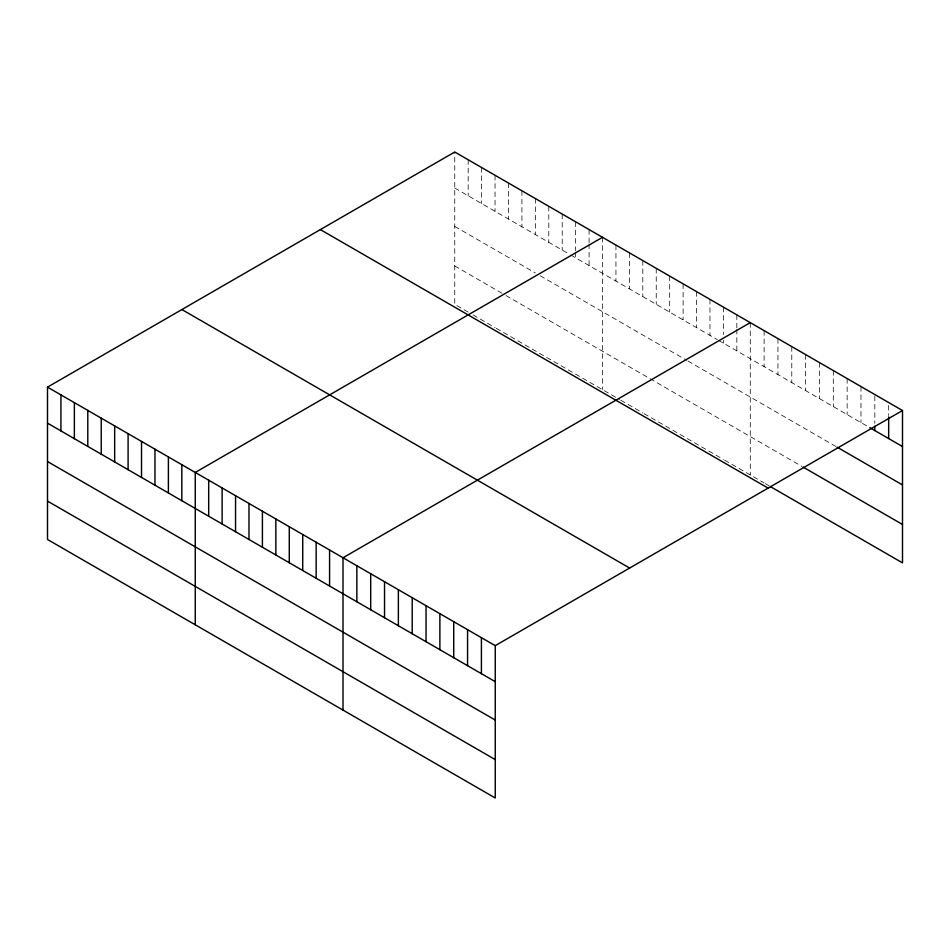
<?xml version="1.0" encoding="UTF-8"?>
<svg xmlns="http://www.w3.org/2000/svg" width="950" height="950" viewBox="0 0 950 950"><rect width="100%" height="100%" fill="white"/><g stroke="black" fill="none" stroke-linecap="round" stroke-linejoin="round"><path stroke-width="0.71" stroke-dasharray="4.75 3.56" d="M454.753 188.029L569.537 254.303M570.76 255.004L717.297 339.613M718.521 340.314L868.526 426.93M454.753 226.421L535.349 272.947M540.229 275.773L686.767 360.371M687.99 361.071L835.822 446.429M454.753 265.964L504.818 294.868M506.041 295.581L801.847 466.367M468.184 312.111L454.753 304.356L454.753 152.012M473.064 314.925L495.045 327.619M496.268 328.32L619.602 399.534M620.825 400.235L642.806 412.929M644.029 413.63L723.401 459.456M724.624 460.156L764.109 482.956M765.367 483.681L769.144 485.866M888.666 405.412L888.666 415.494M874.819 395.984L874.819 423.356M860.985 386.555L860.985 422.572M847.139 378.563L847.139 414.58M833.304 370.571L833.304 406.588M819.458 362.579L819.458 398.596M805.624 354.588L805.624 390.604M791.789 346.596L791.789 382.613M777.943 338.616L777.943 374.621M764.109 330.624L764.109 366.641M750.262 322.632L750.262 474.964M736.832 314.878L736.832 327.845M736.832 329.282L736.832 350.894M723.401 307.123L723.401 334.495M723.401 340.254L723.401 343.14M709.971 299.369L709.971 335.386M696.54 291.614L696.54 327.619M683.109 283.86L683.109 319.865M669.667 276.094L669.667 312.111M656.236 268.339L656.236 304.356M642.806 260.585L642.806 296.602M629.375 252.831L629.375 288.848M615.944 245.076L615.944 281.093M602.514 237.322L602.514 389.654M589.071 229.567L589.071 242.535M589.071 243.972L589.071 265.584M575.641 221.813L575.641 250.622M575.641 252.071L575.641 257.83M562.21 214.059L562.21 250.076M548.779 206.304L548.779 242.321M535.349 198.55L535.349 234.567M521.918 190.796L521.918 226.812M508.488 183.041L508.488 219.058M495.045 175.287L495.045 211.304M481.614 167.533L481.614 203.537M468.184 159.766L468.184 195.783"/><path stroke-width="1.43" d="M47.5 387.137L495.247 645.644L495.247 797.988L47.5 539.481L47.5 387.137L454.753 152.012L902.5 410.519L902.5 562.863L770.391 486.59M602.514 237.322L195.261 472.447L195.261 624.779M750.262 322.632L343.009 557.757L343.009 710.089M495.247 645.644L902.5 410.519M869.784 427.654L902.5 446.536M837.081 447.153L902.5 484.928M803.106 467.091L902.5 524.471M320.364 229.603L768.111 488.11M181.889 309.546L629.636 568.053M47.5 423.154L495.247 681.661M47.5 461.546L495.247 720.053M47.5 501.089L495.247 759.596M888.666 416.943L888.666 438.544M874.819 426.229L874.819 430.552M481.412 637.652L481.412 673.669M467.566 629.672L467.566 665.677M453.732 621.68L453.732 657.697M439.886 613.688L439.886 649.705M426.051 605.696L426.051 641.713M412.205 597.704L412.205 633.721M398.371 589.712L398.371 625.729M384.536 581.721L384.536 617.738M370.69 573.741L370.69 609.746M356.856 565.749L356.856 601.766M329.579 550.003L329.579 586.019M316.148 542.248L316.148 578.265M302.717 534.494L302.717 570.511M289.287 526.739L289.287 562.744M275.856 518.985L275.856 554.99M262.414 511.219L262.414 547.236M248.983 503.464L248.983 539.481M235.553 495.71L235.553 531.727M222.122 487.956L222.122 523.972M208.691 480.201L208.691 516.218M181.83 464.692L181.83 500.709M168.388 456.938L168.388 492.955M154.957 449.184L154.957 485.201M141.526 441.429L141.526 477.446M128.096 433.675L128.096 469.692M114.665 425.921L114.665 461.938M101.234 418.166L101.234 454.183M87.792 410.412L87.792 446.429M74.361 402.657L74.361 438.662M60.931 394.903L60.931 430.908"/></g></svg>
